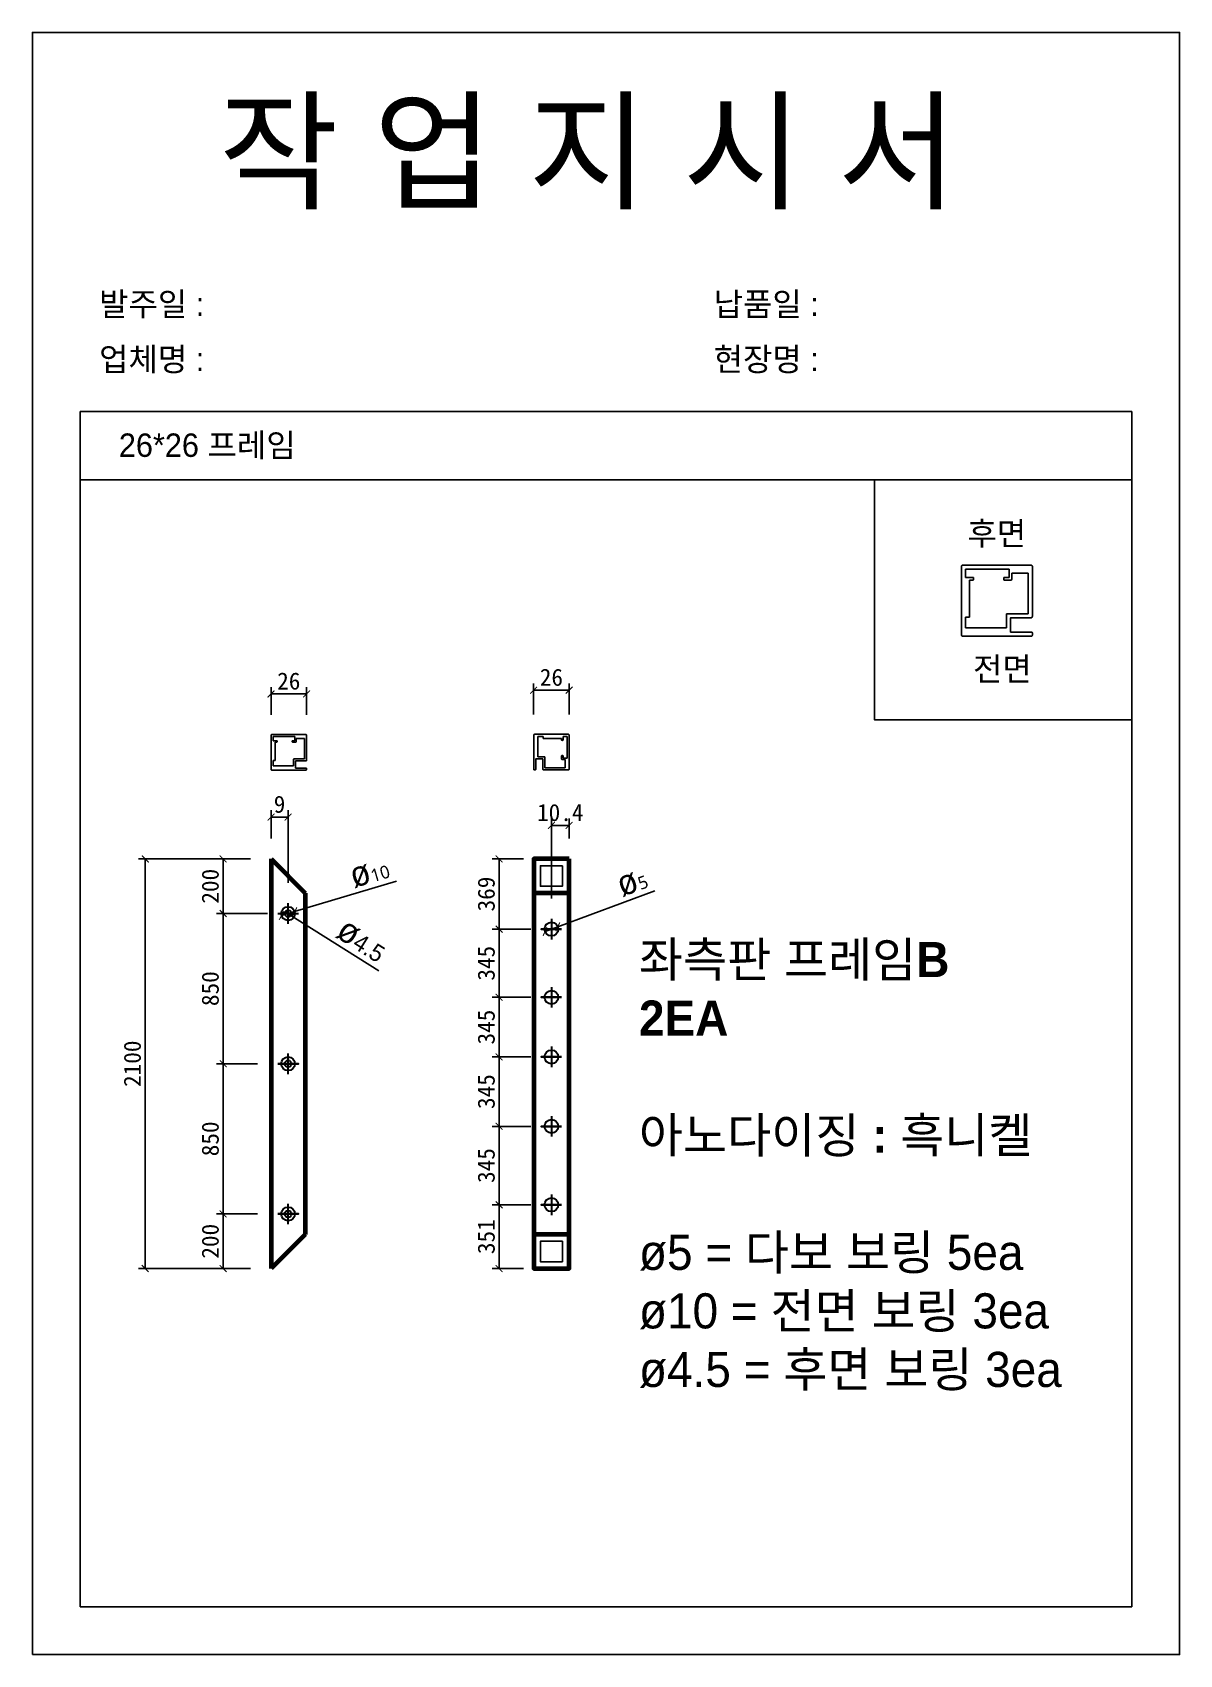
# Model space of a CAD drawing. Header units: millimetres. Extents: x -44117 to 256353, y -2095463 to 65325.
# Drawn here: x 114804 to 116484, y -59359 to -56983 of the extents above; entities that cross this region are included whole.
import ezdxf

# ---------------------------------------------------------------- set-up
doc = ezdxf.new("R2010")
doc.units = ezdxf.units.MM
doc.header["$LTSCALE"] = 10
doc.layers.add('Layer1', color=7, linetype='Continuous', lineweight=70)
doc.dimstyles.new('ISO-25', dxfattribs={"dimtxt": 2.5, "dimasz": 2.5, "dimexe": 1, "dimexo": 1, "dimtad": 1, "dimtxsty": 'Standard', "dimblk": 'ARCHTICK', "dimcen": 2.5, "dimadec": 0, "dimazin": 0, "dimtfac": 1, "dimtmove": 0, "dimatfit": 3, "dimfxl": 0, "dimarcsym": 0})

# ---------------------------------------------------------------- blocks, each defined once
blk = doc.blocks.new('_ArchTick')
at = {"color": 0, "linetype": 'ByBlock', "const_width": 0.15}
blk.add_lwpolyline([(-0.5, -0.5), (0.5, 0.5)], dxfattribs=at)
blk = doc.blocks.new('*D2328')
at = {"color": 0, "lineweight": -2}
for p, q in [((115123.9, -58194.1), (114959.7, -58194.1)), ((114969.7, -58794.1), (114969.7, -58194.1)), ((115123.9, -58794.1), (114959.7, -58794.1))]:
    blk.add_line(p, q, dxfattribs=at)
at = {"layer": 'Defpoints', "color": 0}
for p in [(114969.7, -58194.1), (115153.9, -58194.1), (115153.9, -58794.1)]:
    blk.add_point(p, dxfattribs=at)
at = {"color": 0, "lineweight": -2, "xscale": 10, "yscale": 10, "zscale": 10}
for p, rotation in [((114969.7, -58194.1), 90), ((114969.7, -58794.1), 270)]:
    blk.add_blockref('_ArchTick', p, dxfattribs=dict(at, rotation=rotation))
at = {"color": 0, "insert": (114950.9, -58494.1), "char_height": 25, "attachment_point": 5, "rotation": 90}
blk.add_mtext('2100', dxfattribs=at)
blk = doc.blocks.new('*D2329')
at = {"color": 0, "lineweight": -2}
for p, q in [((115153.9, -58164.1), (115153.9, -58122.9)), ((115153.9, -58132.9), (115178.9, -58132.9)), ((115178.9, -58229.1), (115178.9, -58122.9))]:
    blk.add_line(p, q, dxfattribs=at)
at = {"layer": 'Defpoints', "color": 0}
for p in [(115178.9, -58132.9), (115153.9, -58194.1), (115178.9, -58259.1)]:
    blk.add_point(p, dxfattribs=at)
at = {"color": 0, "lineweight": -2, "xscale": 10, "yscale": 10, "zscale": 10, "rotation": 180}
blk.add_blockref('_ArchTick', (115153.9, -58132.9), dxfattribs=at)
at = {"color": 0, "lineweight": -2, "xscale": 10, "yscale": 10, "zscale": 10}
blk.add_blockref('_ArchTick', (115178.9, -58132.9), dxfattribs=at)
at = {"color": 0, "insert": (115166.4, -58114.2), "char_height": 25, "attachment_point": 5}
blk.add_mtext('9', dxfattribs=at)
blk = doc.blocks.new('*D2330')
at = {"color": 0, "lineweight": -2}
for p, q in [((115337.6, -58226.8), (115188.5, -58271.3)), ((115169.3, -58277), (115188.5, -58271.3)), ((115169.3, -58277), (115169.3, -58277))]:
    blk.add_line(p, q, dxfattribs=at)
at = {"layer": 'Defpoints', "color": 0}
for p in [(115169.3, -58277), (115188.5, -58271.3)]:
    blk.add_point(p, dxfattribs=at)
at = {"color": 0, "lineweight": -2, "xscale": 10, "yscale": 10, "zscale": 10}
for p, rotation in [((115169.3, -58277), 16.62238534219674), ((115188.5, -58271.3), 196.6223853421967)]:
    blk.add_blockref('_ArchTick', p, dxfattribs=dict(at, rotation=rotation))
at = {"color": 0, "insert": (115297.5, -58211.6), "char_height": 25, "attachment_point": 5, "rotation": 16.6224}
blk.add_mtext('{\\fGulim|b0|i0|c129|p50;\\H1.4583x;ø\\fMalgun Gothic|b0|i0|c129|p50;\\H0.51429x;10}', dxfattribs=at)
blk = doc.blocks.new('*D2331')
at = {"color": 0, "lineweight": -2}
for p, q in [((115174.7, -58271.5), (115174.7, -58271.5)), ((115174.7, -58271.5), (115183.1, -58276.8)), ((115311.6, -58357.8), (115183.1, -58276.8))]:
    blk.add_line(p, q, dxfattribs=at)
at = {"layer": 'Defpoints', "color": 0}
for p in [(115174.7, -58271.5), (115183.1, -58276.8)]:
    blk.add_point(p, dxfattribs=at)
at = {"color": 0, "lineweight": -2, "xscale": 10, "yscale": 10, "zscale": 10}
for p, rotation in [((115174.7, -58271.5), 327.7574302874337), ((115183.1, -58276.8), 147.7574302874337)]:
    blk.add_blockref('_ArchTick', p, dxfattribs=dict(at, rotation=rotation))
at = {"color": 0, "insert": (115287.9, -58312.2), "char_height": 25, "attachment_point": 5, "rotation": 327.7574}
blk.add_mtext('{\\fGulim|b0|i0|c129|p50;\\H1.4583x;ø\\H0.68573x;4.5}', dxfattribs=at)
blk = doc.blocks.new('*D2332')
at = {"color": 0, "lineweight": -2}
for p, q in [((115123.9, -58194.1), (115073.8, -58194.1)), ((115083.8, -58194.1), (115083.8, -58274.1)), ((115148.9, -58274.1), (115073.8, -58274.1))]:
    blk.add_line(p, q, dxfattribs=at)
at = {"layer": 'Defpoints', "color": 0}
for p in [(115153.9, -58194.1), (115083.8, -58274.1), (115178.9, -58274.1)]:
    blk.add_point(p, dxfattribs=at)
at = {"color": 0, "lineweight": -2, "xscale": 10, "yscale": 10, "zscale": 10}
for p, rotation in [((115083.8, -58194.1), 90), ((115083.8, -58274.1), 270)]:
    blk.add_blockref('_ArchTick', p, dxfattribs=dict(at, rotation=rotation))
at = {"color": 0, "insert": (115065, -58234.1), "char_height": 25, "attachment_point": 5, "rotation": 90}
blk.add_mtext('200', dxfattribs=at)
blk = doc.blocks.new('*D2333')
at = {"color": 0, "lineweight": -2}
for p, q in [((115133.9, -58274.1), (115073.8, -58274.1)), ((115083.8, -58274.1), (115083.8, -58494.1)), ((115133.9, -58494.1), (115073.8, -58494.1))]:
    blk.add_line(p, q, dxfattribs=at)
at = {"layer": 'Defpoints', "color": 0}
for p in [(115163.9, -58274.1), (115083.8, -58494.1), (115163.9, -58494.1)]:
    blk.add_point(p, dxfattribs=at)
at = {"color": 0, "lineweight": -2, "xscale": 10, "yscale": 10, "zscale": 10}
for p, rotation in [((115083.8, -58274.1), 90), ((115083.8, -58494.1), 270)]:
    blk.add_blockref('_ArchTick', p, dxfattribs=dict(at, rotation=rotation))
at = {"color": 0, "insert": (115065, -58384.1), "char_height": 25, "attachment_point": 5, "rotation": 90}
blk.add_mtext('850', dxfattribs=at)
blk = doc.blocks.new('*D2334')
at = {"color": 0, "lineweight": -2}
for p, q in [((115133.9, -58494.1), (115073.8, -58494.1)), ((115083.8, -58494.1), (115083.8, -58714.1)), ((115133.9, -58714.1), (115073.8, -58714.1))]:
    blk.add_line(p, q, dxfattribs=at)
at = {"layer": 'Defpoints', "color": 0}
for p in [(115163.9, -58494.1), (115083.8, -58714.1), (115163.9, -58714.1)]:
    blk.add_point(p, dxfattribs=at)
at = {"color": 0, "lineweight": -2, "xscale": 10, "yscale": 10, "zscale": 10}
for p, rotation in [((115083.8, -58494.1), 90), ((115083.8, -58714.1), 270)]:
    blk.add_blockref('_ArchTick', p, dxfattribs=dict(at, rotation=rotation))
at = {"color": 0, "insert": (115065, -58604.1), "char_height": 25, "attachment_point": 5, "rotation": 90}
blk.add_mtext('850', dxfattribs=at)
blk = doc.blocks.new('*D2335')
at = {"color": 0, "lineweight": -2}
for p, q in [((115133.9, -58714.1), (115073.8, -58714.1)), ((115083.8, -58714.1), (115083.8, -58794.1)), ((115123.9, -58794.1), (115073.8, -58794.1))]:
    blk.add_line(p, q, dxfattribs=at)
at = {"layer": 'Defpoints', "color": 0}
for p in [(115163.9, -58714.1), (115083.8, -58794.1), (115153.9, -58794.1)]:
    blk.add_point(p, dxfattribs=at)
at = {"color": 0, "lineweight": -2, "xscale": 10, "yscale": 10, "zscale": 10}
for p, rotation in [((115083.8, -58714.1), 90), ((115083.8, -58794.1), 270)]:
    blk.add_blockref('_ArchTick', p, dxfattribs=dict(at, rotation=rotation))
at = {"color": 0, "insert": (115065, -58754.1), "char_height": 25, "attachment_point": 5, "rotation": 90}
blk.add_mtext('200', dxfattribs=at)
blk = doc.blocks.new('*D2336')
at = {"color": 0, "lineweight": -2}
for p, q in [((115153.9, -57982.9), (115153.9, -57942.4)), ((115205.9, -57982.9), (115205.9, -57942.4)), ((115153.9, -57952.4), (115205.9, -57952.4))]:
    blk.add_line(p, q, dxfattribs=at)
at = {"layer": 'Defpoints', "color": 0}
for p in [(115205.9, -57952.4), (115153.9, -58012.9), (115205.9, -58012.9)]:
    blk.add_point(p, dxfattribs=at)
at = {"color": 0, "lineweight": -2, "xscale": 10, "yscale": 10, "zscale": 10, "rotation": 180}
blk.add_blockref('_ArchTick', (115153.9, -57952.4), dxfattribs=at)
at = {"color": 0, "lineweight": -2, "xscale": 10, "yscale": 10, "zscale": 10}
blk.add_blockref('_ArchTick', (115205.9, -57952.4), dxfattribs=at)
at = {"color": 0, "insert": (115179.9, -57933.7), "char_height": 25, "attachment_point": 5}
blk.add_mtext('26', dxfattribs=at)
blk = doc.blocks.new('*D2337')
at = {"color": 0, "lineweight": -2}
for p, q in [((115538.5, -57982.5), (115538.5, -57936.9)), ((115538.5, -57946.9), (115590.5, -57946.9)), ((115590.5, -57982.5), (115590.5, -57936.9))]:
    blk.add_line(p, q, dxfattribs=at)
at = {"layer": 'Defpoints', "color": 0}
for p in [(115590.5, -57946.9), (115538.5, -58012.5), (115590.5, -58012.5)]:
    blk.add_point(p, dxfattribs=at)
at = {"color": 0, "lineweight": -2, "xscale": 10, "yscale": 10, "zscale": 10, "rotation": 180}
blk.add_blockref('_ArchTick', (115538.5, -57946.9), dxfattribs=at)
at = {"color": 0, "lineweight": -2, "xscale": 10, "yscale": 10, "zscale": 10}
blk.add_blockref('_ArchTick', (115590.5, -57946.9), dxfattribs=at)
at = {"color": 0, "insert": (115564.5, -57928.2), "char_height": 25, "attachment_point": 5}
blk.add_mtext('26', dxfattribs=at)
blk = doc.blocks.new('*D2356')
at = {"color": 0, "lineweight": -2}
for p, q in [((115715.8, -58240.8), (115573.9, -58293.5)), ((115555.2, -58300.4), (115573.9, -58293.5)), ((115555.2, -58300.4), (115555.2, -58300.4))]:
    blk.add_line(p, q, dxfattribs=at)
at = {"layer": 'Defpoints', "color": 0}
for p in [(115555.2, -58300.4), (115573.9, -58293.5)]:
    blk.add_point(p, dxfattribs=at)
at = {"color": 0, "lineweight": -2, "xscale": 10, "yscale": 10, "zscale": 10}
for p, rotation in [((115555.2, -58300.4), 20.35034544431815), ((115573.9, -58293.5), 200.3503454443181)]:
    blk.add_blockref('_ArchTick', p, dxfattribs=dict(at, rotation=rotation))
at = {"color": 0, "insert": (115682, -58225.7), "char_height": 25, "attachment_point": 5, "rotation": 20.3503}
blk.add_mtext('{\\fGulim|b0|i0|c129|p50;\\H1.4583x;ø\\fMalgun Gothic|b0|i0|c129|p50;\\H0.51429x;5}', dxfattribs=at)
blk = doc.blocks.new('*D2357')
at = {"color": 0, "lineweight": -2}
for p, q in [((115564.5, -58251.9), (115564.5, -58135)), ((115590.5, -58164.1), (115590.5, -58135)), ((115590.5, -58145), (115564.5, -58145))]:
    blk.add_line(p, q, dxfattribs=at)
at = {"layer": 'Defpoints', "color": 0}
for p in [(115564.5, -58145), (115590.5, -58194.1), (115564.5, -58281.9)]:
    blk.add_point(p, dxfattribs=at)
at = {"color": 0, "lineweight": -2, "xscale": 10, "yscale": 10, "zscale": 10, "rotation": 180}
blk.add_blockref('_ArchTick', (115564.5, -58145), dxfattribs=at)
at = {"color": 0, "lineweight": -2, "xscale": 10, "yscale": 10, "zscale": 10}
blk.add_blockref('_ArchTick', (115590.5, -58145), dxfattribs=at)
at = {"color": 0, "insert": (115577.5, -58126.3), "char_height": 25, "attachment_point": 5}
blk.add_mtext('10.4', dxfattribs=at)
blk = doc.blocks.new('*D2396')
at = {"color": 0, "lineweight": -2}
for p, q in [((115523.5, -58194.1), (115477.9, -58194.1)), ((115487.9, -58194.1), (115487.9, -58296.9)), ((115534.5, -58296.9), (115477.9, -58296.9))]:
    blk.add_line(p, q, dxfattribs=at)
at = {"layer": 'Defpoints', "color": 0}
for p in [(115538.5, -58194.1), (115487.9, -58296.9), (115549.5, -58296.9)]:
    blk.add_point(p, dxfattribs=at)
at = {"color": 0, "lineweight": -2, "xscale": 10, "yscale": 10, "zscale": 10}
for p, rotation in [((115487.9, -58194.1), 90), ((115487.9, -58296.9), 270)]:
    blk.add_blockref('_ArchTick', p, dxfattribs=dict(at, rotation=rotation))
at = {"color": 0, "insert": (115469.2, -58245.5), "char_height": 25, "attachment_point": 5, "rotation": 90}
blk.add_mtext('369', dxfattribs=at)
blk = doc.blocks.new('*D2397')
at = {"color": 0, "lineweight": -2}
for p, q in [((115534.5, -58296.9), (115477.9, -58296.9)), ((115487.9, -58296.9), (115487.9, -58396.8)), ((115534.5, -58396.8), (115477.9, -58396.8))]:
    blk.add_line(p, q, dxfattribs=at)
at = {"layer": 'Defpoints', "color": 0}
for p in [(115549.5, -58296.9), (115487.9, -58396.8), (115549.5, -58396.8)]:
    blk.add_point(p, dxfattribs=at)
at = {"color": 0, "lineweight": -2, "xscale": 10, "yscale": 10, "zscale": 10}
for p, rotation in [((115487.9, -58296.9), 90), ((115487.9, -58396.8), 270)]:
    blk.add_blockref('_ArchTick', p, dxfattribs=dict(at, rotation=rotation))
at = {"color": 0, "insert": (115469.2, -58346.9), "char_height": 25, "attachment_point": 5, "rotation": 90}
blk.add_mtext('345', dxfattribs=at)
blk = doc.blocks.new('*D2398')
at = {"color": 0, "lineweight": -2}
for p, q in [((115534.5, -58396.8), (115477.9, -58396.8)), ((115487.9, -58396.8), (115487.9, -58484)), ((115534.5, -58484), (115477.9, -58484))]:
    blk.add_line(p, q, dxfattribs=at)
at = {"layer": 'Defpoints', "color": 0}
for p in [(115549.5, -58396.8), (115487.9, -58484), (115549.5, -58484)]:
    blk.add_point(p, dxfattribs=at)
at = {"color": 0, "lineweight": -2, "xscale": 10, "yscale": 10, "zscale": 10}
for p, rotation in [((115487.9, -58396.8), 90), ((115487.9, -58484), 270)]:
    blk.add_blockref('_ArchTick', p, dxfattribs=dict(at, rotation=rotation))
at = {"color": 0, "insert": (115469.2, -58440.4), "char_height": 25, "attachment_point": 5, "rotation": 90}
blk.add_mtext('345', dxfattribs=at)
blk = doc.blocks.new('*D2399')
at = {"color": 0, "lineweight": -2}
for p, q in [((115534.5, -58484), (115477.9, -58484)), ((115487.9, -58484), (115487.9, -58585.8)), ((115534.5, -58585.8), (115477.9, -58585.8))]:
    blk.add_line(p, q, dxfattribs=at)
at = {"layer": 'Defpoints', "color": 0}
for p in [(115549.5, -58484), (115487.9, -58585.8), (115549.5, -58585.8)]:
    blk.add_point(p, dxfattribs=at)
at = {"color": 0, "lineweight": -2, "xscale": 10, "yscale": 10, "zscale": 10}
for p, rotation in [((115487.9, -58484), 90), ((115487.9, -58585.8), 270)]:
    blk.add_blockref('_ArchTick', p, dxfattribs=dict(at, rotation=rotation))
at = {"color": 0, "insert": (115469.2, -58534.9), "char_height": 25, "attachment_point": 5, "rotation": 90}
blk.add_mtext('345', dxfattribs=at)
blk = doc.blocks.new('*D2400')
at = {"color": 0, "lineweight": -2}
for p, q in [((115534.5, -58585.8), (115477.9, -58585.8)), ((115487.9, -58585.8), (115487.9, -58700.7)), ((115534.5, -58700.7), (115477.9, -58700.7))]:
    blk.add_line(p, q, dxfattribs=at)
at = {"layer": 'Defpoints', "color": 0}
for p in [(115549.5, -58585.8), (115487.9, -58700.7), (115549.5, -58700.7)]:
    blk.add_point(p, dxfattribs=at)
at = {"color": 0, "lineweight": -2, "xscale": 10, "yscale": 10, "zscale": 10}
for p, rotation in [((115487.9, -58585.8), 90), ((115487.9, -58700.7), 270)]:
    blk.add_blockref('_ArchTick', p, dxfattribs=dict(at, rotation=rotation))
at = {"color": 0, "insert": (115469.2, -58643.2), "char_height": 25, "attachment_point": 5, "rotation": 90}
blk.add_mtext('345', dxfattribs=at)
blk = doc.blocks.new('*D2401')
at = {"color": 0, "lineweight": -2}
for p, q in [((115534.5, -58700.7), (115477.9, -58700.7)), ((115487.9, -58700.7), (115487.9, -58794.1)), ((115523.5, -58794.1), (115477.9, -58794.1))]:
    blk.add_line(p, q, dxfattribs=at)
at = {"layer": 'Defpoints', "color": 0}
for p in [(115549.5, -58700.7), (115487.9, -58794.1), (115538.5, -58794.1)]:
    blk.add_point(p, dxfattribs=at)
at = {"color": 0, "lineweight": -2, "xscale": 10, "yscale": 10, "zscale": 10}
for p, rotation in [((115487.9, -58700.7), 90), ((115487.9, -58794.1), 270)]:
    blk.add_blockref('_ArchTick', p, dxfattribs=dict(at, rotation=rotation))
at = {"color": 0, "insert": (115469.2, -58747.4), "char_height": 25, "attachment_point": 5, "rotation": 90}
blk.add_mtext('351', dxfattribs=at)

msp = doc.modelspace()

# ---------------------------------------------------------------- linework, layer by layer
for p, q in [((116414.48263, -57538.66723), (114874.48263, -57538.66723)), ((116414.48263, -57638.66723), (114874.48263, -57638.66723)), ((116170.92704, -57781.7506), (116170.92704, -57769.7506)), ((116170.92704, -57769.7506), (116234.92704, -57769.7506)), ((116181.72704, -57781.7506), (116170.92704, -57781.7506)), ((116182.92704, -57784.5506), (116182.92704, -57782.9506)), ((116226.92704, -57782.9506), (116226.92704, -57784.5506)), ((116234.92704, -57781.7506), (116228.12704, -57781.7506)), ((116234.92704, -57769.7506), (116234.92704, -57781.7506)), ((116238.92704, -57784.5506), (116238.92704, -57775.7506)), ((116238.92704, -57775.7506), (116262.92704, -57775.7506)), ((116262.92704, -57775.7506), (116262.92704, -57834.9506)), ((116176.92704, -57785.7506), (116181.72704, -57785.7506)), ((116176.92704, -57785.7506), (116176.92704, -57839.7506)), ((116228.12704, -57785.7506), (116237.72704, -57785.7506)), ((116170.92704, -57855.7506), (116170.92704, -57839.7506)), ((116170.92704, -57839.7506), (116176.92704, -57839.7506)), ((116230.92704, -57836.1506), (116230.92704, -57840.9506)), ((116230.92704, -57840.9506), (116230.92704, -57855.7506)), ((116230.92704, -57840.9506), (116230.92704, -57840.9506)), ((116236.92704, -57834.9506), (116232.12704, -57834.9506)), ((116262.92704, -57834.9506), (116236.92704, -57834.9506)), ((116230.92704, -57855.7506), (116170.92704, -57855.7506)), ((115156.9106, -58020.9414), (115156.9106, -58014.9414)), ((115156.9106, -58014.9414), (115188.9106, -58014.9414)), ((115162.3106, -58020.9414), (115156.9106, -58020.9414)), ((115162.9106, -58022.3414), (115162.9106, -58021.5414)), ((115184.9106, -58021.5414), (115184.9106, -58022.3414)), ((115188.9106, -58020.9414), (115185.5106, -58020.9414)), ((115188.9106, -58014.9414), (115188.9106, -58020.9414)), ((115190.9106, -58022.3414), (115190.9106, -58017.9414)), ((115190.9106, -58017.9414), (115202.9106, -58017.9414)), ((115202.9106, -58017.9414), (115202.9106, -58047.5414)), ((115544.5467, -58044.5414), (115544.5467, -58014.5414)), ((115544.5467, -58014.5414), (115552.5467, -58014.5414)), ((115552.5467, -58014.5414), (115552.5467, -58017.5414)), ((115579.5467, -58017.5414), (115552.5467, -58017.5414)), ((115579.5467, -58017.5414), (115579.5467, -58019.9414)), ((115580.1467, -58020.5414), (115580.9467, -58020.5414)), ((115581.5467, -58019.9414), (115581.5467, -58014.5414)), ((115581.5467, -58014.5414), (115587.5467, -58014.5414)), ((115587.5467, -58014.5414), (115587.5467, -58046.5414)), ((115159.9106, -58022.9414), (115162.3106, -58022.9414)), ((115159.9106, -58022.9414), (115159.9106, -58049.9414)), ((115185.5106, -58022.9414), (115190.3106, -58022.9414)), ((115551.9467, -58044.5414), (115544.5467, -58044.5414)), ((115554.3467, -58044.5414), (115551.9467, -58044.5414)), ((115551.9467, -58044.5414), (115551.9467, -58044.5414)), ((115554.9467, -58047.5414), (115554.9467, -58045.1414)), ((115579.5467, -58043.1414), (115579.5467, -58047.9414)), ((115580.9467, -58042.5414), (115580.1467, -58042.5414)), ((115581.5467, -58046.5414), (115581.5467, -58043.1414)), ((115156.9106, -58057.9414), (115156.9106, -58049.9414)), ((115156.9106, -58049.9414), (115159.9106, -58049.9414)), ((115186.9106, -58057.9414), (115156.9106, -58057.9414)), ((115186.9106, -58048.1414), (115186.9106, -58050.5414)), ((115186.9106, -58050.5414), (115186.9106, -58057.9414)), ((115186.9106, -58050.5414), (115186.9106, -58050.5414)), ((115189.9106, -58047.5414), (115187.5106, -58047.5414)), ((115202.9106, -58047.5414), (115189.9106, -58047.5414)), ((115554.9467, -58060.5414), (115554.9467, -58047.5414)), ((115584.5467, -58060.5414), (115554.9467, -58060.5414)), ((115580.1467, -58048.5414), (115584.5467, -58048.5414)), ((115587.5467, -58046.5414), (115581.5467, -58046.5414)), ((115584.5467, -58048.5414), (115584.5467, -58060.5414))]:
    msp.add_line(p, q)
at = {"lineweight": 30}
for p, q in [((115178.9106, -58289.12452), (115178.9106, -58259.12452)), ((115163.9106, -58274.12452), (115193.9106, -58274.12452)), ((115564.5467, -58281.93599), (115564.5467, -58311.93599)), ((115564.5467, -58381.8047), (115564.5467, -58411.8047)), ((115564.5467, -58469.0364), (115564.5467, -58499.0364)), ((115178.9106, -58509.12452), (115178.9106, -58479.12452)), ((115564.5467, -58570.82584), (115564.5467, -58600.82584)), ((115564.5467, -58685.6656), (115564.5467, -58715.6656)), ((115178.9106, -58729.12452), (115178.9106, -58699.12452))]:
    msp.add_line(p, q, dxfattribs=at)
for points in [[(114804.48263, -59359.49751), (116484.48263, -59359.49751), (116484.48263, -56983.49751), (114804.48263, -56983.49751)], [(116414.48263, -57638.66723), (116037.53388, -57638.66723), (116037.53388, -57990.27419), (116414.48263, -57990.27419)], [(115580.5467, -58204.12452), (115548.5467, -58204.12452), (115548.5467, -58234.12452), (115580.5467, -58234.12452)], [(115580.5467, -58784.12452), (115548.5467, -58784.12452), (115548.5467, -58754.12452), (115580.5467, -58754.12452)]]:
    msp.add_lwpolyline(points, close=True)
msp.add_lwpolyline([(114874.48263, -57538.66723), (114874.48263, -59289.49751), (116414.48263, -59289.49751), (116414.48263, -57538.66723)])
for points in [[(116267.72704, -57861.75008, -0.4142135624), (116268.92704, -57862.95008), (116268.92704, -57866.5506, -0.4142135624), (116267.72704, -57867.7506), (116166.92704, -57867.7506, -0.4142135624), (116164.92704, -57865.7506), (116164.92704, -57765.7506, -0.4142135624), (116166.92704, -57763.7506), (116266.92704, -57763.7506, -0.4142135624), (116268.92704, -57765.7506), (116268.92704, -57838.9506, -0.4142135624), (116266.92704, -57840.9506), (116236.92704, -57840.9506), (116236.92704, -57861.7506), (116267.72704, -57861.7506)], [(115205.3106, -58060.94114, -0.4142135624), (115205.9106, -58061.54114), (115205.9106, -58063.3414, -0.4142135624), (115205.3106, -58063.9414), (115154.9106, -58063.9414, -0.4142135624), (115153.9106, -58062.9414), (115153.9106, -58012.9414, -0.4142135624), (115154.9106, -58011.9414), (115204.9106, -58011.9414, -0.4142135624), (115205.9106, -58012.9414), (115205.9106, -58049.5414, -0.4142135624), (115204.9106, -58050.5414), (115189.9106, -58050.5414), (115189.9106, -58060.9414), (115205.3106, -58060.9414)], [(115541.54696, -58062.9414, -0.4142135624), (115540.94696, -58063.5414), (115539.1467, -58063.5414, -0.4142135624), (115538.5467, -58062.9414), (115538.5467, -58012.5414, -0.4142135624), (115539.5467, -58011.5414), (115589.5467, -58011.5414, -0.4142135624), (115590.5467, -58012.5414), (115590.5467, -58062.5414, -0.4142135624), (115589.5467, -58063.5414), (115552.9467, -58063.5414, -0.4142135624), (115551.9467, -58062.5414), (115551.9467, -58047.5414), (115541.5467, -58047.5414), (115541.5467, -58062.9414)]]:
    msp.add_lwpolyline(points, format="xyb")
for points in [[(115579.5467, -58296.93599), (115549.5467, -58296.93599)], [(115579.5467, -58396.8047), (115549.5467, -58396.8047)], [(115163.9106, -58494.12452), (115193.9106, -58494.12452)], [(115579.5467, -58484.0364), (115549.5467, -58484.0364)], [(115579.5467, -58585.82584), (115549.5467, -58585.82584)], [(115579.5467, -58700.6656), (115549.5467, -58700.6656)], [(115163.9106, -58714.12452), (115193.9106, -58714.12452)]]:
    msp.add_lwpolyline(points, close=True, dxfattribs=at)
for centre, radius in [((115178.9106, -58274.12452), 10), ((115178.9106, -58274.12452), 5), ((115564.5467, -58296.93599), 10), ((115564.5467, -58396.8047), 10), ((115178.9106, -58494.12452), 10), ((115178.9106, -58494.12452), 5), ((115564.5467, -58484.0364), 10), ((115564.5467, -58585.82584), 10), ((115178.9106, -58714.12452), 10), ((115178.9106, -58714.12452), 5), ((115564.5467, -58700.6656), 10)]:
    msp.add_circle(centre, radius, dxfattribs=at)
for centre, radius, start, end in [((116181.72704, -57782.9506), 1.2, 360, 90), ((116228.12704, -57782.9506), 1.2, 90, 180), ((116181.72704, -57784.5506), 1.2, 270, 0), ((116228.12704, -57784.5506), 1.2, 180, 270), ((116237.72704, -57784.5506), 1.2, 270, 0), ((116232.12704, -57836.1506), 1.2, 90, 180), ((115162.3106, -58021.5414), 0.6, 360, 90), ((115185.5106, -58021.5414), 0.6, 90, 180), ((115580.1467, -58019.9414), 0.6, 180, 270), ((115580.9467, -58019.9414), 0.6, 270, 0), ((115162.3106, -58022.3414), 0.6, 270, 0), ((115185.5106, -58022.3414), 0.6, 180, 270), ((115190.3106, -58022.3414), 0.6, 270, 0), ((115554.3467, -58045.1414), 0.6, 360, 90), ((115580.1467, -58043.1414), 0.6, 90, 180), ((115580.9467, -58043.1414), 0.6, 360, 90), ((115187.5106, -58048.1414), 0.6, 90, 180), ((115580.1467, -58047.9414), 0.6, 180, 270)]:
    msp.add_arc(centre, radius, start, end)
at = {"layer": 'Layer1'}
for p, q in [((115153.9106, -58194.12452), (115203.9106, -58244.12452)), ((115590.5467, -58244.12452), (115538.5467, -58244.12452)), ((115203.9106, -58744.12452), (115153.9106, -58794.12452)), ((115590.5467, -58744.12452), (115538.5467, -58744.12452))]:
    msp.add_line(p, q, dxfattribs=at)
for points in [[(115153.9106, -58194.12452), (115153.9106, -58794.12452)], [(115203.9106, -58244.12452), (115203.9106, -58744.12452)]]:
    msp.add_lwpolyline(points, dxfattribs=at)
msp.add_lwpolyline([(115590.5467, -58194.12452), (115538.5467, -58194.12452), (115538.5467, -58794.12452), (115590.5467, -58794.12452)], close=True, dxfattribs=at)

# ---------------------------------------------------------------- texts
at = {"attachment_point": 1}
for s, heights, insert, char_height in [('{\\fGulim|b0|i0|c129|p50;작 업 지 시 서}', [-155.84554], (115077.28924, -57087.66002), 140), ('{\\fGulim|b0|i0|c129|p50;발주일 :}', [-38.18216], (114902.07988, -57364.38044), 34.3), ('{\\fGulim|b0|i0|c129|p50;납품일 :}', [-37.67976], (115802.05786, -57364.38044), 34.3), ('{\\fGulim|b0|i0|c129|p50;업체명 : }', [-38.2735], (114902.07988, -57445.03662), 34.3), ('{\\fGulim|b0|i0|c129|p50;현장명 : }', [-38.2735], (115802.05786, -57445.03662), 34.3), ('{\\fGulim|b0|i0|c129|p50;26*26 프레임}', [-38.22783], (114931.04247, -57570.90519), 34.3), ('{\\fGulim|b0|i0|c129|p50;후면}', [-38.18216], (116173.77913, -57700.37549), 34.3), ('{\\fGulim|b0|i0|c129|p50;전면}', [-37.08602], (116181.97299, -57898.73519), 34.3), ('{\\fGulim|b1|i0|c129|p50;좌측판 프레임B\\P2EA\\P\\P아노다이징 : 흑니켈\\P\\P\\fGulim|b0|i0|c129|p50;ø5 = 다보 보링 5ea\\Pø10 = 전면 보링 3ea\\Pø4.5 = 후면 보링 3ea}', [-667.6308], (115692.73012, -58315.72797), 51.45)]:
    msp.add_mtext_dynamic_manual_height_columns(s, width=3307.3198183, gutter_width=12.5, heights=heights, dxfattribs=dict(at, insert=insert, char_height=char_height))

# ---------------------------------------------------------------- dimensions: what is measured, and where the dimension line sits
for base, p1, p2, text, picture, middle in [((115205.9106, -57952.40332), (115153.9106, -58012.9414), (115205.9106, -58012.9414), '26', '*D2336', (115179.9106, -57952.40332)), ((115590.5467, -57946.90293), (115538.5467, -58012.5414), (115590.5467, -58012.5414), '26', '*D2337', (115564.5467, -57946.90293)), ((115178.9106, -58132.94063), (115153.9106, -58194.12452), (115178.9106, -58259.12452), '9', '*D2329', (115166.4106, -58132.94063)), ((115564.5467, -58145.03469), (115590.5467, -58194.12452), (115564.5467, -58281.93599), '10.4', '*D2357', (115577.5467, -58145.03469))]:
    dim = msp.add_linear_dim(base=base, p1=p1, p2=p2, text=text, dimstyle='ISO-25', override={"dimscale": 10, "dimasz": 1, "dimexo": 3})
    dim.commit()
    dim.dimension.update_dxf_attribs({"geometry": picture, "text_midpoint": middle, "dimtype": 160})
for p1, p2, text, picture, middle in [((115169.32849, -58276.98515), (115188.49271, -58271.26389), '{\\fGulim|b0|i0|c129|p50;\\H1.4583x;ø\\fMalgun Gothic|b0|i0|c129|p50;\\H0.51429x;10}', '*D2330', (115304.96061, -58236.49375)), ((115555.17086, -58300.41359), (115573.92253, -58293.4584), '{\\fGulim|b0|i0|c129|p50;\\H1.4583x;ø\\fMalgun Gothic|b0|i0|c129|p50;\\H0.51429x;5}', '*D2356', (115690.98065, -58250.04031)), ((115174.68161, -58271.457), (115183.13958, -58276.79204), '{\\fGulim|b0|i0|c129|p50;\\H1.4583x;ø\\H0.68573x;4.5}', '*D2331', (115274.02846, -58334.12217))]:
    dim = msp.add_diameter_dim_2p(p1=p1, p2=p2, text=text, dimstyle='ISO-25', override={"dimscale": 10, "dimasz": 1, "dimexo": 3})
    dim.commit()
    dim.dimension.update_dxf_attribs({"geometry": picture, "text_midpoint": middle, "dimtype": 163})
for base, p1, p2, text, override, picture, middle in [((114969.67309, -58194.12452), (115153.9106, -58794.12452), (115153.9106, -58194.12452), '2100', {"dimscale": 10, "dimasz": 1, "dimexo": 3, "dimtxsty": 'Standard'}, '*D2328', (114950.92309, -58494.12452)), ((115083.76002, -58274.12452), (115153.9106, -58194.12452), (115178.9106, -58274.12452), '200', {"dimscale": 10, "dimasz": 1, "dimexo": 3}, '*D2332', (115065.01002, -58234.12452)), ((115083.76002, -58494.12452), (115163.9106, -58274.12452), (115163.9106, -58494.12452), '850', {"dimscale": 10, "dimasz": 1, "dimexo": 3, "dimtxsty": 'Standard'}, '*D2333', (115065.01002, -58384.12452)), ((115083.76002, -58714.12452), (115163.9106, -58494.12452), (115163.9106, -58714.12452), '850', {"dimscale": 10, "dimasz": 1, "dimexo": 3, "dimtxsty": 'Standard'}, '*D2334', (115065.01002, -58604.12452)), ((115083.76002, -58794.12452), (115163.9106, -58714.12452), (115153.9106, -58794.12452), '200', {"dimscale": 10, "dimasz": 1, "dimexo": 3}, '*D2335', (115065.01002, -58754.12452))]:
    dim = msp.add_linear_dim(base=base, p1=p1, p2=p2, angle=90, text=text, dimstyle='ISO-25', override=override)
    dim.commit()
    dim.dimension.update_dxf_attribs({"geometry": picture, "text_midpoint": middle})
for base, p1, p2, text, override, picture, middle in [((115487.93969, -58296.93599), (115538.5467, -58194.12452), (115549.5467, -58296.93599), '369', {"dimscale": 10, "dimasz": 1, "dimexo": 1.5, "dimtxsty": 'Standard'}, '*D2396', (115487.93969, -58245.53026)), ((115487.93969, -58396.8047), (115549.5467, -58296.93599), (115549.5467, -58396.8047), '345', {"dimscale": 10, "dimasz": 1, "dimexo": 1.5, "dimtxsty": 'Standard', "dimtmove": 1}, '*D2397', (115487.93969, -58346.87035)), ((115487.93969, -58484.0364), (115549.5467, -58396.8047), (115549.5467, -58484.0364), '345', {"dimscale": 10, "dimasz": 1, "dimexo": 1.5, "dimtxsty": 'Standard', "dimtmove": 1}, '*D2398', (115487.93969, -58440.42055)), ((115487.93969, -58585.82584), (115549.5467, -58484.0364), (115549.5467, -58585.82584), '345', {"dimscale": 10, "dimasz": 1, "dimexo": 1.5, "dimtxsty": 'Standard', "dimtmove": 1}, '*D2399', (115487.93969, -58534.93112)), ((115487.93969, -58700.6656), (115549.5467, -58585.82584), (115549.5467, -58700.6656), '345', {"dimscale": 10, "dimasz": 1, "dimexo": 1.5, "dimtxsty": 'Standard', "dimtmove": 1}, '*D2400', (115487.93969, -58643.24572)), ((115487.93969, -58794.12452), (115549.5467, -58700.6656), (115538.5467, -58794.12452), '351', {"dimscale": 10, "dimasz": 1, "dimexo": 1.5, "dimtxsty": 'Standard', "dimtmove": 1}, '*D2401', (115487.93969, -58747.39506))]:
    dim = msp.add_linear_dim(base=base, p1=p1, p2=p2, angle=90, text=text, dimstyle='ISO-25', override=override)
    dim.commit()
    dim.dimension.update_dxf_attribs({"geometry": picture, "text_midpoint": middle, "dimtype": 160})

doc.saveas('drawing.dxf')
